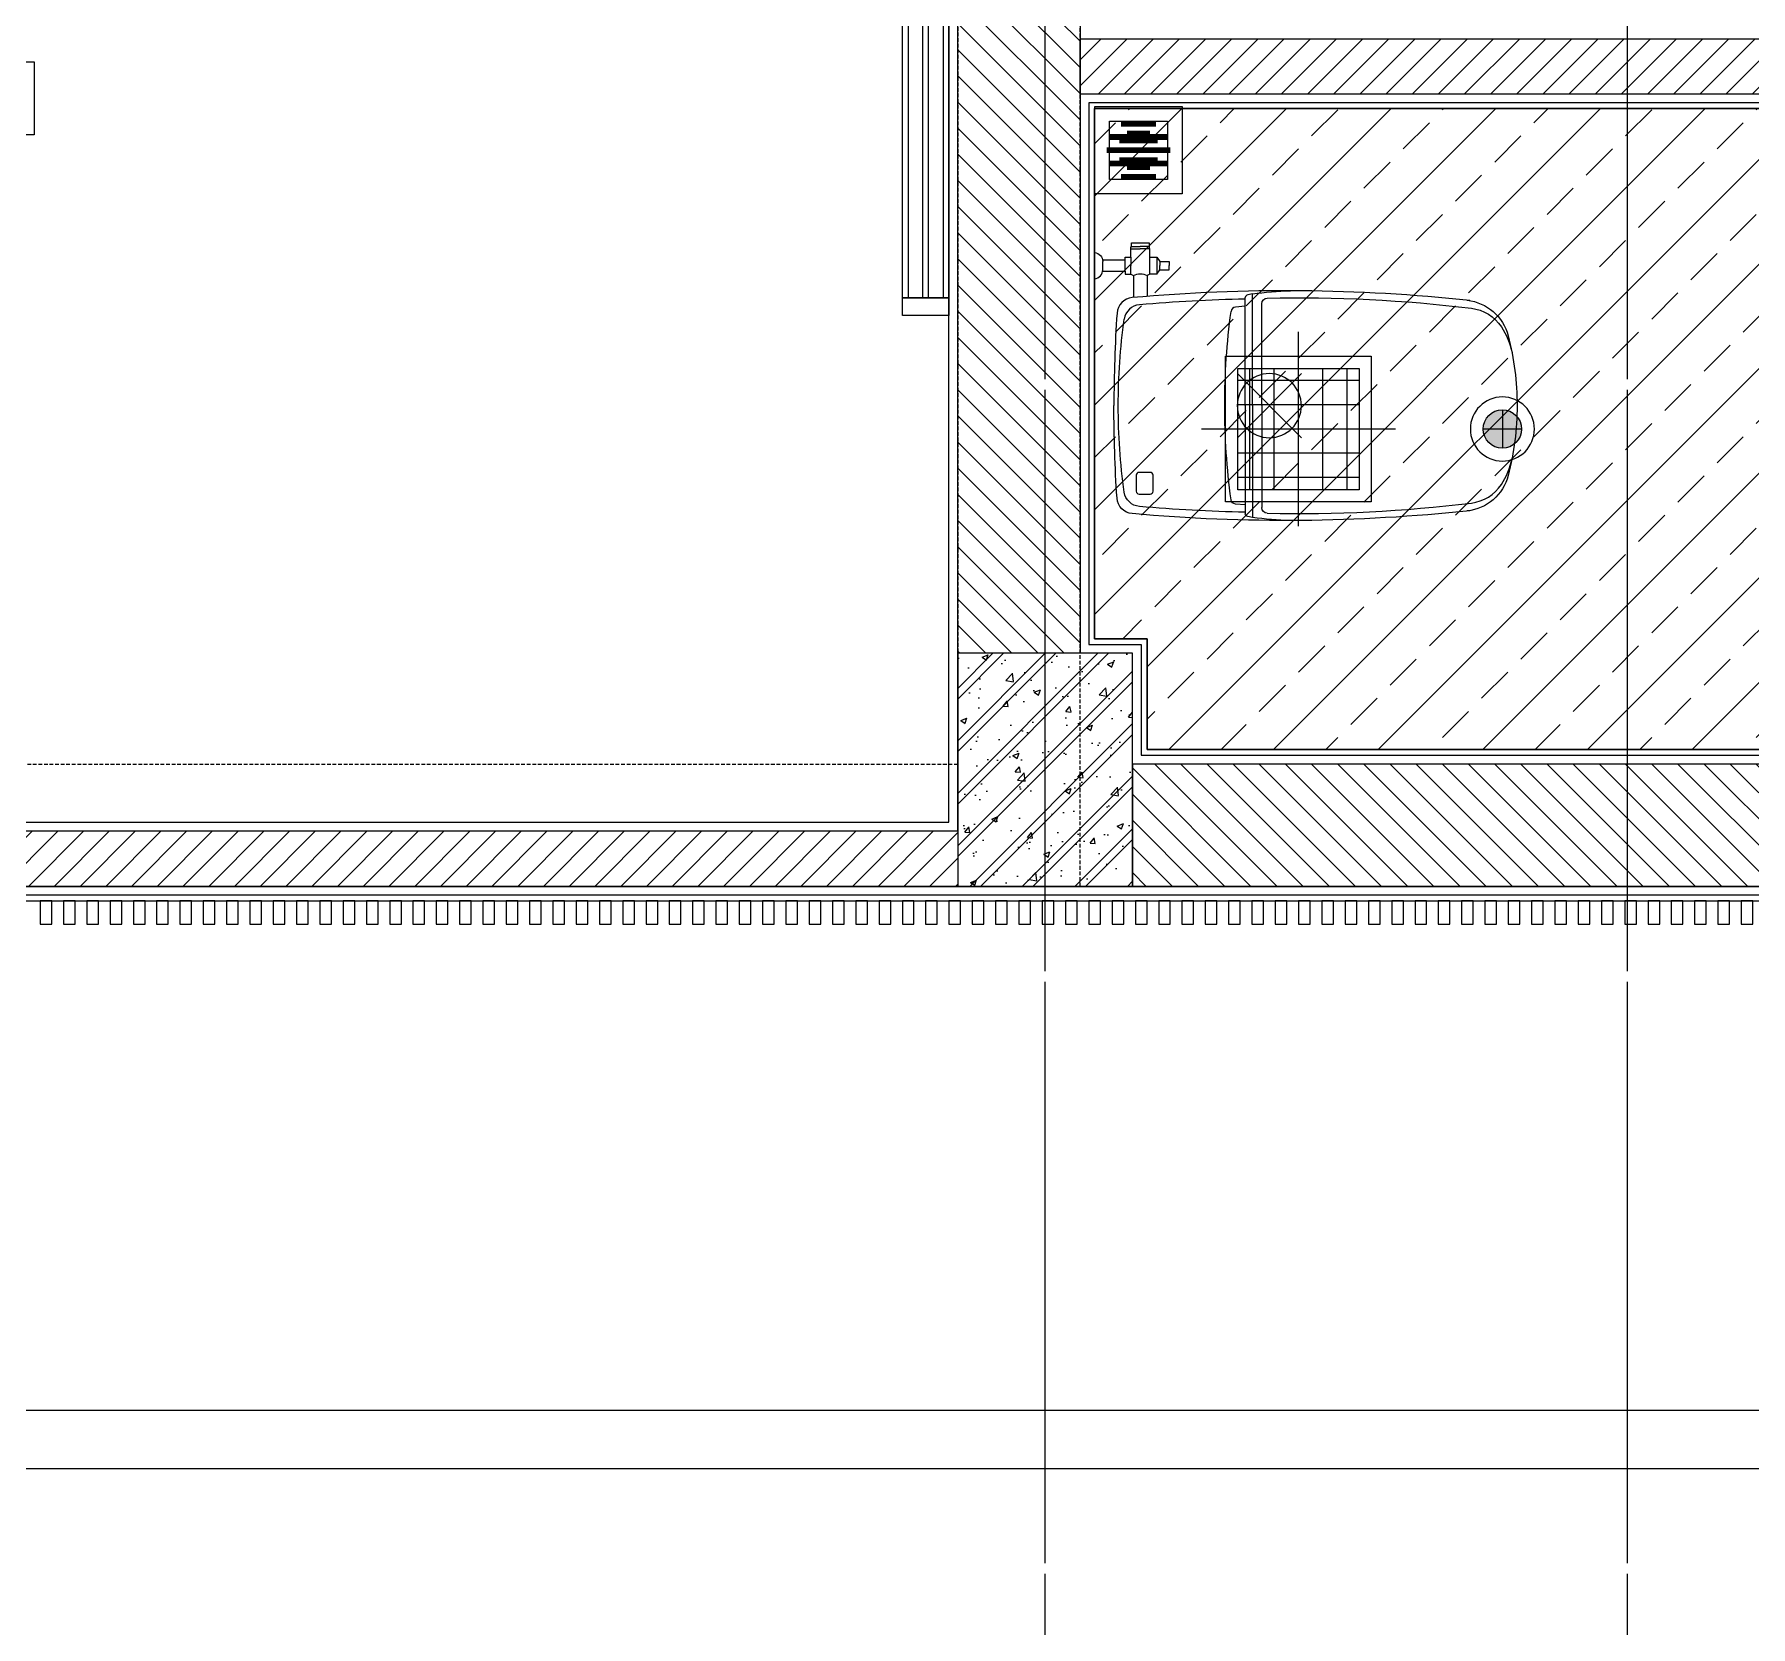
# Model space of a CAD drawing. Header units: millimetres. Extents: x -343543 to 400519, y -115663 to 104219.
# Drawn here: x -260489 to -257543, y 1729 to 4463 of the extents above; entities that cross this region are included whole.
import ezdxf
from ezdxf.xclip import XClip

# ---------------------------------------------------------------- set-up
doc = ezdxf.new("R2010")
doc.units = ezdxf.units.MM
doc.header["$XCLIPFRAME"] = 0
doc.linetypes.add('XREF MAT BANG TUONG XAY$0$CENTER', pattern=[50.800000000000004, 31.75, -6.35, 6.35, -6.35])
doc.linetypes.add('XREF MAT BANG TUONG XAY$0$xref_IKIGAI_Cot$0$HIDDEN', pattern=[9.524999999999999, 6.35, -3.175])
doc.layers.get('0').update_dxf_attribs({"color": 231, "lineweight": 0})
for name, color, linetype, lineweight in [('A-CLNG', 157, 'Continuous', 25), ('A-PATT', 252, 'Continuous', 9), ('A-SYMBOLS', 10, 'Continuous', 13), ('fix lighting', 2, 'Continuous', 5), ('XREF MAT BANG TUONG XAY$0$01.Xref _MB T1$0$A-FNSH', 8, 'Continuous', 9), ('XREF MAT BANG TUONG XAY$0$01.Xref _MB T1$0$A-FURN', 8, 'Continuous', 5), ('XREF MAT BANG TUONG XAY$0$01.Xref _MB T1$0$A-FURN @ 50', 8, 'Continuous', 5), ('XREF MAT BANG TUONG XAY$0$01.Xref _MB T1$0$A-FURN @ 75', 8, 'Continuous', 5), ('XREF MAT BANG TUONG XAY$0$01.Xref _MB T1$0$A-PATT', 8, 'Continuous', 9), ('XREF MAT BANG TUONG XAY$0$01.Xref _MB T1$0$A-TEXT', 8, 'Continuous', 25), ('XREF MAT BANG TUONG XAY$0$01.Xref _MB T1$0$A-WALL-INT', 8, 'Continuous', 9), ('XREF MAT BANG TUONG XAY$0$A-FINE', 8, 'Continuous', 25), ('XREF MAT BANG TUONG XAY$0$A-GRID', 8, 'XREF MAT BANG TUONG XAY$0$CENTER', 15), ('XREF MAT BANG TUONG XAY$0$A-WALL-INT', 8, 'Continuous', 9), ('XREF MAT BANG TUONG XAY$0$xref_IKIGAI_Cot$0$A-FNSH', 8, 'Continuous', 9), ('XREF MAT BANG TUONG XAY$0$xref_IKIGAI_Cot$0$A-PATT', 8, 'Continuous', 5)]:
    doc.layers.add(name, color=color, linetype=linetype, lineweight=lineweight)
doc.layers.add('fix lightting red', color=1, linetype='Continuous', lineweight=5, true_color=0xff0000)
for name, color, linetype in [('INNO-GIOTHAI', 20, 'Continuous'), ('XREF MAT BANG TUONG XAY$0$A-FNSH', 8, 'Continuous'), ('XREF MAT BANG TUONG XAY$0$A-FURN', 8, 'Continuous'), ('XREF MAT BANG TUONG XAY$0$A-PATT', 8, 'Continuous'), ('XREF MAT BANG TUONG XAY$0$xref_IKIGAI_Cot$0$S-HIDD', 8, 'XREF MAT BANG TUONG XAY$0$xref_IKIGAI_Cot$0$HIDDEN')]:
    doc.layers.add(name, color=color, linetype=linetype)

# ---------------------------------------------------------------- blocks, each defined once
blk = doc.blocks.new('XREF MAT BANG TUONG XAY$0$00.xref_IKIGAI_Truc')
at = {"layer": 'XREF MAT BANG TUONG XAY$0$A-GRID', "color": 8, "ltscale": 20}
for points in [[(5100, -3895.000007497932), (5100, 22924.43548412589)], [(4100, -3895.000007497932), (4100, 10635.40719643389)], [(-2907.525181142613, 2999.999982399662), (42750.0013740146, 2999.999982399662)]]:
    blk.add_lwpolyline(points, dxfattribs=at)
blk = doc.blocks.new('*U117')
at = {"layer": 'XREF MAT BANG TUONG XAY$0$01.Xref _MB T1$0$A-PATT'}
h = blk.add_hatch(dxfattribs=at)
h.set_pattern_fill('ANSI31', color=8, scale=250, angle=-1.272221872585407e-14)
h.set_pattern_definition([(44.99999999999999, (-14.99859041086057, 1633.219606589251), (-22.09708691207961, 22.09708691207961), [])])
h.paths.add_polyline_path([(95.00374522013662, 3650.000012494296), (0.003746563941531888, 3650.000109944303), (-2.91038304567337e-11, 0), (95.00000000003571, 1.538710264004121e-05)])
at = {"layer": 'XREF MAT BANG TUONG XAY$0$01.Xref _MB T1$0$A-WALL-INT', "color": 8}
blk.add_lwpolyline([(95.00374522013662, 3650.000012494296), (0.003746563941531888, 3650.000109944303), (-2.91038304567337e-11, 0), (95.00000000003571, 1.538710264004121e-05)], close=True, dxfattribs=at)
blk = doc.blocks.new('*U125')
at = {"layer": 'XREF MAT BANG TUONG XAY$0$01.Xref _MB T1$0$A-FURN', "color": 8}
blk.add_lwpolyline([(-10, -20), (10, -20), (10, 20), (-10, 20)], close=True, dxfattribs=at)
blk = doc.blocks.new('*U126')
at = {"color": 8, "transparency": 16777216}
for p in [(-6000, 0), (-5960, 0), (-5920, 0), (-5880, 0), (-5840, 0), (-5800, 0), (-5760, 0), (-5720, 0), (-5680, 0), (-5640, 0), (-5600, 0), (-5560, 0), (-5520, 0), (-5480, 0), (-5440, 0), (-5400, 0), (-5360, 0), (-5320, 0), (-5280, 0), (-5240, 0), (-5200, 0), (-5160, 0), (-5120, 0), (-5080, 0), (-5040, 0), (-5000, 0), (-4960, 0), (-4920, 0), (-4880, 0), (-4840, 0), (-4800, 0), (-4760, 0), (-4720, 0), (-4680, 0), (-4640, 0), (-4600, 0), (-4560, 0), (-4520, 0), (-4480, 0), (-4440, 0), (-4400, 0), (-4360, 0), (-4320, 0), (-4280, 0), (-4240, 0), (-4200, 0), (-4160, 0), (-4120, 0), (-4080, 0), (-4040, 0), (-4000, 0), (-3960, 0), (-3920, 0), (-3880, 0), (-3840, 0), (-3800, 0), (-3760, 0), (-3720, 0), (-3680, 0), (-3640, 0), (-3600, 0), (-3560, 0), (-3520, 0), (-3480, 0), (-3440, 0), (-3400, 0), (-3360, 0), (-3320, 0), (-3280, 0), (-3240, 0), (-3200, 0), (-3160, 0), (-3120, 0), (-3080, 0)]:
    blk.add_blockref('*U125', p, dxfattribs=at)
blk = doc.blocks.new('XREF MAT BANG TUONG XAY$0$01.Xref _MB T1$0$lam nhom T1')
at = {"color": 8}
blk.add_lwpolyline([(8394.990616963178, -7.885327113399399e-05), (3.244267240921569e-13, -7.885327158874134e-05), (3.244267240921569e-13, -25.00007885327159), (8394.990616963178, -25.00007885327113)], close=True, dxfattribs=at)
blk.add_blockref('*U126', (8384.990616963178, -45.00007885327113), dxfattribs=at)
blk = doc.blocks.new('XREF MAT BANG TUONG XAY$0$01.Xref _MB T1$0$Electronic toilet-bidet Princess PB-101S_top_dwgmodels.com')
at = {"color": 8, "ltscale": 0.25}
for p, q in [((245.0223728855126, -54.9776271144713), (354.9776271144892, 54.97762711450538)), ((245.0223728855126, 54.97762711450538), (354.9776271144892, -54.97762711447128))]:
    blk.add_line(p, q, dxfattribs=at)
at = {"color": 8}
for points in [[(644.2611978641426, 180.3012524692735, 0.04919026489454355), (64.68300550188621, 185.4066869718545, 0.3689172775367395), (38.48804855333323, 158.6317417883131, 0.0169002921918246), (33.12467109188685, 0)], [(258.630851639916, 182.9137258845373, 0.01755993461989519), (77.0505446637236, 173.0487821418432, 0.3408954405480584), (50.66137807977912, 148.6380080412551, 0.0743580973770951)], [(270.8126744061548, 191.844037026296), (263.040170264466, 190.1844451349859, 0.2996252402684634), (258.630851639916, 185.7112630668396, 1.218047745769503)], [(296.4051486097241, 184.5485827264874, -0.03581370987776978), (646.7392244965774, 167.2379767329041, -0.2192381199815222), (698.3075092305022, 135.4353287062204, -0.09821071674983321), (716.4938873932717, 91.28514420028286)], [(71.51663300304227, 147.0255100772902, -0.414213562373095), (76.32299538201876, 151.831872456265), (95.48193370095149, 151.831872456265)], [(95.48193370095149, 151.8318724562667, -0.414213562373095), (100.288296079928, 147.0255100772902), (100.288296079928, 119.3572752625875, -0.414213562373095), (95.48193370095149, 114.5509128836127), (76.32299538201876, 114.5509128836127, -0.414213562373095), (71.51663300304227, 119.3572752625875), (71.51663300304227, 147.0255100772902)], [(258.630851639916, 170.4690204890091), (241.9744252032513, 168.9779850401785, 0.3563570016897446), (234.2613109435461, 161.4397411215658)], [(644.2611978641426, -180.3012524692735, -0.04919026489454355), (64.68300550188621, -185.4066869718545, -0.3689172775367395), (38.48804855333323, -158.6317417883131, -0.0169002921918246), (33.12467109188685, 0)], [(296.4051486097241, -184.5485827264874, 0.03581370987776978), (646.7392244965774, -167.2379767329041, 0.2192381199815222), (698.3075092305022, -135.4353287062204, 0.09821071674983321), (716.4938873932717, -91.28514420028286)], [(258.630851639916, -182.9137258845373, -0.01755993461989519), (77.0505446637236, -173.0487821418432, -0.3408954405480584), (50.66137807977912, -148.6380080412551, -0.0743580973770951)], [(258.630851639916, -170.4690204890091), (241.9744252032513, -168.9779850401785, -0.3563570016897446), (234.2613109435461, -161.4397411215658)], [(270.8126744061548, -191.844037026296), (263.040170264466, -190.1844451349859, -0.2996252402684634), (258.630851639916, -185.7112630668396, -1.218047745769503)], [(0, -217.7492214750506, -0.3565427333306432), (14.22985294902453, -233.2877926733517)], [(0, -262.887016422598, 0.3565427333306432), (14.22985294902453, -247.348445224297)], [(14.22985294902453, -240.2726514694618, -0.004949252803341345), (14.29944437772774, -240.3181189488243), (14.29944437772774, -240.3181189488243)], [(62.22463814145146, -269.1578301839835, 0.1419428033804694), (63.19186458552318, -273.4225653159518, 0.4251359413869895)], [(94.67039293147165, -269.1578301839835, -0.1419428033804694), (93.70316648739994, -273.4225653159518, -0.4251359413869895)]]:
    blk.add_lwpolyline(points, format="xyb", dxfattribs=at)
for points in [[(258.630851639916, 0), (258.630851639916, 185.7112630668379)], [(270.8126744061548, 0), (270.8126744061548, 191.844037026296)], [(287.0060516029584, 0), (287.0060516029584, 174.9382320327787)], [(258.630851639916, 0), (258.630851639916, -185.7112630668379)], [(270.8126744061548, 0), (270.8126744061548, -191.844037026296)], [(287.0060516029584, 0), (287.0060516029584, -174.9382320327787)], [(62.22463814145146, -225.8974948505947), (66.61589331890507, -223.3622024918124), (66.61589331890507, -185.5794892488979)], [(94.67039293147165, -225.8974948505947), (90.27913775401805, -223.3622024918124), (90.27913775401805, -187.5912925604127)], [(0, -217.7492214750506), (0, -262.887016422598)], [(14.25515397839133, -230.7038572295712), (52.70605301020323, -230.7038572295712), (52.51777375679201, -249.9323806680775), (14.06687472498011, -249.9323806680775)], [(14.22985294902453, -233.2877926733517), (14.22985294902453, -247.348445224297)], [(52.61191338349849, -230.7038572295712), (52.61191338349849, -225.8974948505947), (62.22463814145146, -225.8974948505947), (62.22463814145146, -240.3181189488243)], [(94.67039293147165, -225.8974948505947), (94.67039293147165, -269.1578301839835), (78.44751553646157, -269.1578301839817)], [(106.9620740900633, -225.8974948505929), (94.67039293147165, -225.8974948505947)], [(106.9620740900686, -254.738743047054), (106.9620740900633, -225.8974948505964)], [(106.9620740900633, -225.8974948505964), (112.1060770162015, -233.2438923762346), (112.1060770162015, -240.3181189488243)], [(112.1060770162015, -233.2438923762346), (127.9850202045155, -233.2438923762346), (127.9850202045155, -240.3181189488243)], [(52.61191338349849, -249.9323806680775), (52.61191338349849, -254.738743047054), (62.22463814145146, -254.738743047054), (62.22463814145146, -240.3181189488243)], [(62.22463814145146, -254.738743047054), (62.22463814145146, -269.1578301839835), (78.44751553646157, -269.1578301839817)], [(94.67039293147165, -254.738743047054), (106.9620740900686, -254.738743047054)], [(106.9620740900633, -254.7387430470523), (112.1060770162015, -247.3923455214141), (112.1060770162015, -240.3181189488243)], [(112.1060770162015, -247.3923455214141), (127.9850202045155, -247.3923455214141), (127.9850202045155, -240.3181189488243)], [(63.19186458552318, -273.4225653159518), (78.44751553646331, -273.4225653159518)], [(63.19186458552318, -273.4225653159518), (63.19186458552318, -279.6486510896524), (93.70316648740169, -279.6486510896629), (93.70316648740169, -273.4225653159518)], [(93.70316648739994, -273.4225653159518), (78.44751553645982, -273.4225653159518)]]:
    blk.add_lwpolyline(points, dxfattribs=at)
at = {"color": 8, "ltscale": 0.25}
blk.add_circle((300.0000000000009, 1.70530256582424e-11), 55, dxfattribs=at)
at = {"color": 8}
for centre, radius, start, end in [((352.1627766959765, -398.467350901088), 595.8904042349725, 91.52087315668622, 97.84644025994253), ((296.6187763609114, 174.9382320327787), 9.612724757952973, 91.27341379027004, 180), ((630.9134751765371, 99.55353822651344), 81.70816044260027, 14.44835435225195, 83.9556248070533), ((1153.016867236522, 0), 1112.331282446229, 172.3207397455002, 180), ((1427.276322709789, -5.24563334217581e-12), 1203.88853649871, 172.293501721723, 180), ((244.5320736228671, -1.748544447391937e-12), 480.7087800416344, 0, 14.44835435225195), ((1153.016867236522, 0), 1112.331282446229, 180, 187.6792602546031), ((1427.276322709789, 5.24563334217581e-12), 1203.88853649871, 180, 187.7064982782769), ((244.5320736228671, 1.748544447391937e-12), 480.7087800416344, 345.551645647748, 0), ((630.9134751765371, -99.55353822651344), 81.70816044260027, 276.0443751929467, 345.551645647748), ((296.6187763609114, -174.9382320327787), 9.612724757952973, 180, 268.72658620973), ((352.1627766959765, 398.467350901088), 595.8904042349725, 262.1535597400575, 268.4791268433138), ((78.44751553646157, -202.2808338858453), 24.17460209806213, 240.6972925980914, 299.3027074019085)]:
    blk.add_arc(centre, radius, start, end, dxfattribs=at)
blk = doc.blocks.new('XREF MAT BANG TUONG XAY$0$01.Xref _MB T1$0$Drain')
at = {"color": 8}
blk.add_lwpolyline([(-1.2, -1.2), (1.2, -1.2), (1.2, 1.2), (-1.2, 1.2)], close=True, dxfattribs=at)
at = {"color": 8, "const_width": 0.16}
for points in [[(0, 0.873039172939898), (0, -0.873039172939898)], [(-0.7305500058550388, 0.4780105505454412), (-0.7305500058550388, -0.4780105505454412)], [(-0.3652750029275194, 0.7929511773897684), (-0.3652750029275194, -0.7929511773897684)], [(0.3652750029275194, 0.7929511773897684), (0.3652750029275194, -0.7929511773897684)], [(0.7305500058550388, 0.4780105505454412), (0.7305500058550388, -0.4780105505454412)]]:
    blk.add_lwpolyline(points, dxfattribs=at)
blk = doc.blocks.new('*U3479')
at = {"layer": 'XREF MAT BANG TUONG XAY$0$01.Xref _MB T1$0$A-FURN @ 50', "color": 8, "xscale": -41.66666666666694, "yscale": 41.66666666666694, "zscale": 41.66666666666693, "rotation": 270}
blk.add_blockref('XREF MAT BANG TUONG XAY$0$01.Xref _MB T1$0$Drain', (-4344.672277588194, 1263.517254423892), dxfattribs=at)
at = {"layer": 'XREF MAT BANG TUONG XAY$0$01.Xref _MB T1$0$A-FURN @ 75', "color": 8, "xscale": -62.50000000000041, "yscale": 62.50000000000041, "zscale": 62.50000000000039, "rotation": 270}
blk.add_blockref('XREF MAT BANG TUONG XAY$0$01.Xref _MB T1$0$Drain', (-4344.672277588194, 1263.517254423892), dxfattribs=at)
blk = doc.blocks.new('*U221')
at = {"layer": 'XREF MAT BANG TUONG XAY$0$A-PATT'}
h = blk.add_hatch(dxfattribs=at)
h.set_pattern_fill('ANSI31', color=8, scale=10)
h.set_pattern_definition([(45, (39801.80838720466, -11293.56439682681), (-22.45064030267288, 22.45064030267288), [])])
h.paths.add_polyline_path([(-38.69831128977239, 47.5), (4316.3204379626, 47.5), (4316.3204379626, -162.5), (-38.69831128977239, -162.5)])
at = {"layer": 'XREF MAT BANG TUONG XAY$0$A-WALL-INT', "color": 8}
blk.add_lwpolyline([(-38.69831128977239, 47.5), (4316.3204379626, 47.5), (4316.3204379626, -162.5), (-38.69831128977239, -162.5)], close=True, dxfattribs=at)
blk = doc.blocks.new('*U228')
at = {"layer": 'XREF MAT BANG TUONG XAY$0$A-PATT'}
h = blk.add_hatch(dxfattribs=at)
h.set_pattern_fill('ANSI31', color=8, scale=10)
h.set_pattern_definition([(45, (42036.78965778148, -11293.56439682681), (-22.45064030267288, 22.45064030267288), [])])
h.paths.add_polyline_path([(-38.69831128977239, 47.5), (6551.301708539423, 47.5), (6551.301708539423, -162.5), (-38.69831128977239, -162.5)])
at = {"layer": 'XREF MAT BANG TUONG XAY$0$A-WALL-INT', "color": 8}
blk.add_lwpolyline([(-38.69831128977239, 47.5), (6551.301708539423, 47.5), (6551.301708539423, -162.5), (-38.69831128977239, -162.5)], close=True, dxfattribs=at)
blk = doc.blocks.new('*U224')
at = {"layer": 'XREF MAT BANG TUONG XAY$0$A-PATT'}
h = blk.add_hatch(dxfattribs=at)
h.set_pattern_fill('ANSI31', color=8, scale=10)
h.set_pattern_definition([(45, (36991.78963847347, -11178.56439682681), (-22.45064030267288, 22.45064030267288), [])])
h.paths.add_polyline_path([(-38.69831128977239, 47.5), (1506.301689231412, 47.5), (1506.301689231412, -47.5), (-38.69831128977239, -47.5)])
at = {"layer": 'XREF MAT BANG TUONG XAY$0$A-WALL-INT', "color": 8}
blk.add_lwpolyline([(-38.69831128977239, 47.5), (1506.301689231412, 47.5), (1506.301689231412, -47.5), (-38.69831128977239, -47.5)], close=True, dxfattribs=at)
blk = doc.blocks.new('XREF MAT BANG TUONG XAY$0$01.Xref _MB T1$0$Phong tam')
at = {"color": 8, "xscale": -1, "rotation": 180}
blk.add_blockref('XREF MAT BANG TUONG XAY$0$01.Xref _MB T1$0$Electronic toilet-bidet Princess PB-101S_top_dwgmodels.com', (-4420.000004945847, 825.1334602028905), dxfattribs=at)
blk.add_blockref('XREF MAT BANG TUONG XAY$0$01.Xref _MB T1$0$Electronic toilet-bidet Princess PB-101S_top_dwgmodels.com', (-4420.000004945847, 825.1334602028905), dxfattribs=at)
at = {"layer": 'XREF MAT BANG TUONG XAY$0$01.Xref _MB T1$0$A-FURN', "linetype": 'Continuous'}
blk.add_blockref('*U3479', (0, 0), dxfattribs=at)
at = {"layer": 'XREF MAT BANG TUONG XAY$0$01.Xref _MB T1$0$A-FURN', "color": 8, "xscale": -1, "rotation": 180}
blk.add_blockref('XREF MAT BANG TUONG XAY$0$01.Xref _MB T1$0$Electronic toilet-bidet Princess PB-101S_top_dwgmodels.com', (-4420.000004945847, 825.1334602028905), dxfattribs=at)
at = {"layer": 'XREF MAT BANG TUONG XAY$0$A-FURN', "color": 8}
for name, p, rotation in [('*U228', (-4607.5000065696, 438.6982827404586), 90), ('*U224', (-2938.698316172377, 1407.500148939233), 180)]:
    blk.add_blockref(name, p, dxfattribs=dict(at, rotation=rotation))
at = {"layer": 'XREF MAT BANG TUONG XAY$0$A-FURN', "color": 8, "xscale": -1, "rotation": 180}
blk.add_blockref('*U221', (-4316.320440628966, 47.49991435713673), dxfattribs=at)
blk = doc.blocks.new('XREF MAT BANG TUONG XAY$0$xref_IKIGAI_Cot')
at = {"layer": 'XREF MAT BANG TUONG XAY$0$xref_IKIGAI_Cot$0$A-PATT'}
h = blk.add_hatch(dxfattribs=at)
h.set_pattern_fill('BT-01', color=8, scale=15, pattern_type=2)
h.set_pattern_definition([(49.99999999999999, (4029.990636106085, 3179.999971390936), (107.589027390113, -9.412820247389266), [11.25, -123.75]), (355, (4029.990636106085, 3179.999971390936), (-20.81270004195, 112.8288200550018), [9, -99]), (100.4514, (4038.956388106085, 3179.215570390935), (86.77640725710323, 103.415931309143), [9.5610285, -105.1713168]), (46.18420000000001, (4029.990636106085, 3209.999971390936), (160.0861572938467, -24.82785214935271), [16.875, -185.625]), (96.6356, (4043.331147856085, 3207.930975340935), (140.1994058323055, 146.1176806350663), [14.3415432, -157.75695]), (351.1842, (4029.990636106085, 3209.999971390936), (140.1992917700441, 146.1177901387987), [13.5, -148.5]), (21, (4044.990636106085, 3202.499971390936), (89.53605781776925, -60.39283359980082), [11.25, -123.75]), (326.0000000000001, (4044.990636106085, 3202.499971390936), (36.49729978823726, 108.772506757028), [9, -99]), (71.4514, (4052.451971056085, 3197.467230490935), (126.0333942872235, 48.37957450649286), [9.5610285, -105.1713168]), (37.50000000000001, (4029.990636106085, 3179.999971390936), (1.8239782975936, 49.93407807469672), [0, -97.8, 0, -100.5, 0, -99.375]), (7.499999999999999, (4029.990636106085, 3179.999971390936), (39.46043061632229, 59.16175678235403), [0, -57.3, 0, -95.55, 0, -37.875]), (327.5, (3996.540636106085, 3179.999971390936), (80.07336542586135, -3.383230760156963), [0, -37.5, 0, -117, 0, -155.25]), (317.5, (3981.540636106085, 3179.999971390936), (87.47792540135794, 15.01574734984766), [0, -48.75, 0, -77.69999999999999, 0, -110.25]), (45, (4029.990636106085, 3179.999971390936), (-45.07805730064241, 45.07805730064241), []), (45, (4029.990636106085, 3198.374971390936), (-45.07805730064241, 45.07805730064241), [])])
h.paths.add_polyline_path([(3949.990636106085, 2999.999971390935), (4249.990636106086, 2999.999971390936), (4249.990636106086, 3399.999971390936), (3949.990636106085, 3399.999971390935)])
at = {"layer": 'XREF MAT BANG TUONG XAY$0$A-GRID', "color": 8, "ltscale": 20}
for points in [[(5100, -3895.000007497932), (5100, 22924.43548412589)], [(4100, -3895.000007497932), (4100, 10635.40719643389)], [(-2907.525181142613, 2999.999982399662), (42750.0013740146, 2999.999982399662)]]:
    blk.add_lwpolyline(points, dxfattribs=at)
at = {"layer": 'XREF MAT BANG TUONG XAY$0$xref_IKIGAI_Cot$0$A-FNSH', "color": 8}
blk.add_lwpolyline([(3949.990636106085, 2999.999971390935), (4249.990636106086, 2999.999971390936), (4249.990636106086, 3399.999971390936), (3949.990636106085, 3399.999971390935)], close=True, dxfattribs=at)
at = {"layer": 'XREF MAT BANG TUONG XAY$0$xref_IKIGAI_Cot$0$S-HIDD', "color": 8}
for points in [[(3949.998987555203, 2999.999971529011), (4159.989702385041, 2999.999971529011), (4159.998899439706, 9989.999991220131), (3950.00818460987, 9989.999991220131)], [(210.0092730332399, 3209.999656355016), (3949.990636106085, 3209.999656355016), (3949.990636106085, 2999.999656355016), (210.0092730332399, 2999.999656355016)]]:
    blk.add_lwpolyline(points, close=True, dxfattribs=at)
blk = doc.blocks.new('01.Xref _MB T1')
at = {"color": 8}
blk.add_lwpolyline([(39999.98286495637, 2999.999971648669), (40000.00011983114, 19400.00000088175), (-0.0001133780606323853, 19399.99891031675), (0.000109863918623887, 2999.999971648669), (8394.990727505367, 2999.999903546392), (8394.990727505367, -99.99995756214776), (31605.0109035246, -99.99952292154558), (31605.0109035246, 3000.000348937985)], close=True, dxfattribs=at)
at = {"layer": 'XREF MAT BANG TUONG XAY$0$01.Xref _MB T1$0$A-FNSH', "color": 8}
for points in [[(8394.990727339966, 1999.99999333009), (-999.9999959093402, 1999.999981685571), (-1000.000116038544, 20399.99967771958), (14583.31300676734, 20400.00779865909)], [(8394.990727220931, 2099.99999333009), (-899.9999965911265, 2099.999981804576), (-900.0000185147292, 4399.999961164553)]]:
    blk.add_lwpolyline(points, dxfattribs=at)
at = {"layer": 'XREF MAT BANG TUONG XAY$0$A-FINE', "color": 8}
blk.add_lwpolyline([(3950.00010827816, 9989.999760464623), (94.9906023545991, 9989.999757980495), (94.99060235897196, 3094.999980314135), (3950.00010828254, 3094.999982798265)], close=True, dxfattribs=at)
at = {"color": 8}
for name, p in [('XREF MAT BANG TUONG XAY$0$00.xref_IKIGAI_Truc', (0.000109863918623887, 0)), ('XREF MAT BANG TUONG XAY$0$01.Xref _MB T1$0$lam nhom T1', (0.000109863918623887, 2999.999982399662))]:
    blk.add_blockref(name, p, dxfattribs=at)
at = {"layer": 'XREF MAT BANG TUONG XAY$0$01.Xref _MB T1$0$A-WALL-INT', "color": 8, "xscale": -1, "rotation": 89.9999412134841}
blk.add_blockref('*U117', (3950.000335685632, 3094.999982399633), dxfattribs=at)
at = {"layer": 'XREF MAT BANG TUONG XAY$0$01.Xref _MB T1$0$A-TEXT', "color": 8}
blk.add_blockref('XREF MAT BANG TUONG XAY$0$01.Xref _MB T1$0$Phong tam', (8605.000114851944, 2999.999989189255), dxfattribs=at)
at = {"layer": 'XREF MAT BANG TUONG XAY$0$A-FNSH', "color": 8}
for points in [[(5585.000110000292, 4334.99988984202), (4184.982198891012, 4335.001758222894), (4184.980975246181, 3424.99996063994), (4274.981362933213, 3424.999960639941), (4274.981362933213, 3234.999869236639), (5585.000650294525, 3235.000025020014)], [(5595.000109944835, 4344.999876496622), (4174.982212337636, 4345.001771568292), (4174.980961799549, 3414.99996063994), (4264.981362933213, 3414.999960639941), (4264.981362933213, 3224.999868047471), (5595.000650294525, 3225.000026209182)], [(14224.99083489596, 5984.999989252437), (8959.99072531081, 5984.999988048356), (8959.990725310818, 5884.999987105228), (8620.000112851703, 5884.999987188643), (8620.000111629779, 1284.999989197549), (8379.99071893609, 1284.999989252436), (8379.991632727491, 2985.000304539011), (-15.00949560948357, 2984.99996028257), (-14.99971392287989, 4414.999982515328), (2365.000586729344, 4415.000015141835), (2365.000588442788, 4290.009599311321), (109.9906023516451, 4290.009490519547), (109.9906019687478, 3414.999971610228), (314.9999888980674, 3414.999971651798), (315.0002146374754, 3109.999980802448), (3934.98135993092, 3109.999980802448), (3934.979985880505, 9974.999761473204), (414.9999537233525, 9974.99999909619), (414.9999537233452, 9785.00020688083), (109.99053494291, 9785.000206856816), (109.9912801026221, 5504.999887541038)]]:
    blk.add_lwpolyline(points, dxfattribs=at)
at = {"color": 8}
ref = blk.add_blockref('XREF MAT BANG TUONG XAY$0$xref_IKIGAI_Cot', (-0.009273172880057245, -1.075099498848431e-05), dxfattribs=at)
XClip(ref).set_block_clipping_path([(-1610.3425959282936, -2225.6693134198044), (41829.12952086335, 21555.881957526355)])
blk = doc.blocks.new('CUA GIO HOI')
at = {"linetype": 'Continuous'}
for p, q in [((-83.3333333333403, 104.1666666666724), (-83.3333333333403, -104.1666666666852)), ((-41.66666666667425, 104.166666666677), (-41.66666666667425, -104.1666666666806)), ((-7.275957614183426e-12, 104.1666666666815), (-7.275957614183426e-12, -104.1666666666761)), ((41.66666666665969, 104.1666666666861), (41.66666666665969, -104.1666666666715)), ((83.33333333332575, 104.1666666666906), (83.33333333332575, -104.166666666667)), ((104.1666666666351, 83.33333333333212), (-104.1666666667043, 83.33333333333212)), ((104.1666666666351, 41.66666666666606), (-104.1666666666979, 41.66666666666606)), ((104.1666666666351, -9.094947017729282e-13), (-104.1666666666924, -9.094947017729282e-13)), ((104.1666666666351, -41.66666666666788), (-104.166666666687, -41.66666666666788)), ((104.1666666666351, -83.33333333333394), (-104.1666666666806, -83.33333333333394))]:
    blk.add_line(p, q, dxfattribs=at)
at = {"flags": 128}
for points in [[(-5.002220859751105e-11, 166.6666666666779), (3.637978807091713e-11, -166.6666666666724)], [(166.6666666666351, 6.366462912410498e-12), (-166.6666666667079, -2.273736754432321e-11)]]:
    blk.add_lwpolyline(points, dxfattribs=at)
for points in [[(124.99999999995, 125.0000000000209), (-125.00000000005, 124.9999999999918), (-124.9999999999636, -125.0000000000227), (125.0000000000364, -124.9999999999936)], [(104.166666666636, 104.1666666666924), (-104.166666666707, 104.1666666666706), (-104.1666666666206, -104.166666666687), (104.1666666666933, -104.1666666666652)]]:
    blk.add_lwpolyline(points, close=True, dxfattribs=at)
blk = doc.blocks.new('XR-TRAN_SANH$0$A$C896e62ca')
at = {"layer": 'A-PATT', "true_color": 0x848484}
h = blk.add_hatch(color=252, dxfattribs=at)
h.dxf.hatch_style = 1
edge = h.paths.add_edge_path()
edge.add_arc((0, 0), 33.00000000000004, 0, 360)
at = {"color": 0, "linetype": 'ByBlock'}
for p, q in [((0, 33), (0, -33)), ((33, 0), (-33, 0))]:
    blk.add_line(p, q, dxfattribs=at)
blk.add_circle((0, 0), 33.00000000000004, dxfattribs=at)
for start, end in [(90, 270), (270, 90)]:
    blk.add_arc((0, 0), 54.99999999999996, start, end, dxfattribs=at)
blk = doc.blocks.new('Led T8')
for points in [[(-630, -80), (-600, -80), (-600, 0), (-630, 0)], [(-600, -80), (600.0000000000018, -80), (600.0000000000018, 0), (-600, 0)], [(599.9198812078703, -80), (629.9198812078703, -80), (629.9198812078703, 0), (599.9198812078703, 0)], [(600.0000000000018, -35), (600.0000000000018, -10), (-600, -10), (-600, -35)], [(600.0000000000018, -45), (600.0000000000018, -70), (-600, -70), (-600, -45)]]:
    blk.add_lwpolyline(points, close=True)

msp = doc.modelspace()

# ---------------------------------------------------------------- block references
at = {"layer": 'A-SYMBOLS'}
msp.add_blockref('01.Xref _MB T1', (-262854.0247017712, 2.91038304567337e-11), dxfattribs=at)

# ---------------------------------------------------------------- next in the draw order: hatches: boundary and pattern name
at = {"layer": 'A-PATT'}
h = msp.add_hatch(dxfattribs=at)
h.set_pattern_fill('ANSI33', color=256, scale=20, double=1)
h.set_pattern_definition([(45, (-262854.0247017712, -1.07509663394012e-05), (-89.80256121069154, 89.80256121069154), []), (45, (-262764.2221017712, -1.07509663394012e-05), (-89.80256121069154, 89.80256121069154), [63.5, -31.75])])
h.paths.add_polyline_path([(-258669.0350952392, 9965.00096709211), (-254484.0338324534, 9964.999980109373), (-254484.0337006556, 8980.000136569135), (-255679.0239586296, 8979.9999805542), (-255679.0239586296, 8834.999983083177), (-254484.0245887549, 8834.999983083173), (-254484.0245436665, 7854.999983898409), (-255679.0239586068, 7854.999983662809), (-255679.0239586702, 7709.999984443729), (-254484.0245425164, 7709.999984443729), (-254484.0245880387, 6729.999987007016), (-255679.024588974, 6729.999986191785), (-255679.0245890555, 6584.999987702241), (-254484.0245883253, 6584.999987168428), (-254484.0242945504, 5604.999989535992), (-255679.0239585612, 5604.999989300394), (-255679.0239585281, 5459.999989275105), (-254484.0242956197, 5459.999989249211), (-254484.0245887557, 4480.000125491047), (-256034.0245897599, 4480.000124823059), (-256034.0245896354, 4134.999968858391), (-255889.0245897609, 4134.999968822541), (-255889.0246242751, 4334.999862114063), (-254484.0245890882, 4334.999861499772), (-254484.0245895691, 3234.999894385704), (-255889.0245897347, 3235.00005039846), (-255889.0242605767, 3434.999792301378), (-256034.0251287564, 3435.000050292022), (-256034.025128674, 3235.000151419492), (-257124.0240527733, 3235.000151677318), (-257124.0243819329, 3435.000050291441), (-257269.0240514766, 3434.999792301963), (-257269.024029477, 3235.00001426905), (-258579.0433388379, 3234.999858485673), (-258579.0433388379, 3424.999949888975), (-258669.043726525, 3424.999949888974), (-258669.0425028802, 4335.001747471929), (-257269.0245917709, 4334.999879091053), (-257269.0245917709, 4134.999968903095), (-257124.0245917526, 4134.999968931682), (-257124.024591827, 4479.999971996921), (-258669.0423384153, 4479.999280070372)])

# ---------------------------------------------------------------- next in the draw order: linework, layer by layer
at = {"layer": 'A-CLNG', "color": 251}
msp.add_lwpolyline([(-257269.024029477, 3235.00001426905), (-258579.0433388379, 3234.999858485673), (-258579.0433388379, 3424.999949888975), (-258669.043726525, 3424.999949888974), (-258669.0425028802, 4335.001747471929), (-257269.0245917709, 4334.999879091053)], dxfattribs=at)

# ---------------------------------------------------------------- next in the draw order: block references
at = {"layer": 'fix lighting'}
msp.add_blockref('XR-TRAN_SANH$0$A$C896e62ca', (-257969.0425028802, 3785.000009611365), dxfattribs=at)
at = {"layer": 'fix lightting red', "color": 1, "true_color": 0xff0000, "xscale": -1, "rotation": 270}
msp.add_blockref('Led T8', (-258919.0447158907, 4609.999970051481), dxfattribs=at)
at = {"layer": 'INNO-GIOTHAI', "xscale": -1, "rotation": 180}
msp.add_blockref('CUA GIO HOI', (-258319.0425028802, 3785.000009611376), dxfattribs=at)

doc.saveas('drawing.dxf')
